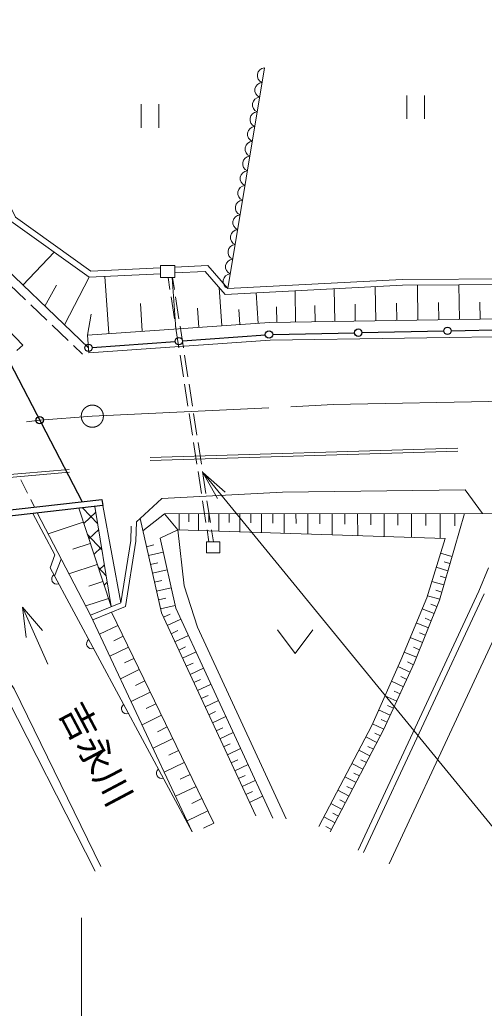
# Model space of a CAD drawing. Units: millimetres, scale not verified. Extents: x 40000 to 680000, y 20000 to 380000.
# Drawn here: x 166844 to 198384, y 265166 to 332264 of the extents above; entities that cross this region are included whole.
import ezdxf
from ezdxf.enums import TextEntityAlignment as Align

# ---------------------------------------------------------------- set-up
doc = ezdxf.new("R2010")
doc.units = ezdxf.units.MM
doc.header["$LTSCALE"] = 1000
doc.header["$PDMODE"] = 32
doc.header["$PDSIZE"] = 500
doc.linetypes.add('CHAIN', pattern=[18.5, 12, -1.5, 3.5, -1.5])
for name, color, linetype, lineweight in [('M-BMK', 2, 'CHAIN', 13), ('M-BMK-HTXT', 7, 'Continuous', 13), ('M-STR-HTXT', 7, 'Continuous', 13), ('M-STR-STR1', 1, 'Continuous', 25), ('M-STR-STRC', 7, 'Continuous', 25), ('M-WORK', 1, 'Continuous', 13)]:
    doc.layers.add(name, color=color, linetype=linetype, lineweight=lineweight)
doc.layers.add('M-OTRS', color=6, linetype='Continuous')
doc.styles.add('ＭＳ ゴシック', font='')
doc.styles.get('ＭＳ ゴシック').set_extended_font_data('MS Gothic')

# ---------------------------------------------------------------- blocks, each defined once
blk = doc.blocks.new('open_arrow')
at = {"color": 0, "linetype": 'Continuous', "lineweight": -2}
blk.add_lwpolyline([(7.5, 1.25), (0, 0), (7.5, -1.25)], dxfattribs=at)

msp = doc.modelspace()

# ---------------------------------------------------------------- hatches: boundary and pattern name
at = {"layer": 'M-WORK'}
h = msp.add_hatch(dxfattribs=at)
h.set_pattern_fill('USER', color=256, style=0, pattern_type=2)
h.set_pattern_definition([(313.303, (171679, 298533), (727.73, 685.86), []), (43.303, (171679, 298533), (-685.86, 727.73), [])])
h.paths.add_polyline_path([(170845, 299105), (173053, 292429), (171949, 299231)])

# ---------------------------------------------------------------- linework, layer by layer
at = {"layer": 'M-BMK'}
for p, q in [((171771, 305354), (188127, 306137)), ((188127, 306137), (206598, 306506)), ((168199, 305080), (171771, 305354)), ((153891, 303354), (168199, 305080))]:
    msp.add_line(p, q, dxfattribs=at)
msp.add_circle((171771, 305354), 750, dxfattribs=at)
at = {"layer": 'M-OTRS'}
msp.add_point((168199, 305080), dxfattribs=at)
at = {"layer": 'M-STR-HTXT'}
msp.add_line((171041, 271297), (171041, 262104), dxfattribs=at)
msp.add_lwpolyline([(179264, 301527), (202142, 273576), (222842, 273576)], dxfattribs=at)
at = {"layer": 'M-STR-STR1'}
msp.add_line((166145, 309044), (171079, 299547), dxfattribs=at)
msp.add_lwpolyline([(156950, 297947), (172414, 299698), (172477, 299291), (157247, 297556)], close=True, dxfattribs=at)
at = {"layer": 'M-STR-STRC'}
for p, q in [((177890, 310466), (183520, 310881)), ((184019, 310905), (189578, 311020)), ((190078, 311030), (195637, 311145)), ((196137, 311155), (201696, 311270)), ((171762, 310013), (177391, 310429))]:
    msp.add_line(p, q, dxfattribs=at)
for centre in [(195887, 311150), (177641, 310447), (183769, 310900), (189828, 311025), (171513, 309995)]:
    msp.add_circle(centre, 250, dxfattribs=at)
at = {"layer": 'M-WORK'}
for p, q in [((183457, 329006), (180971, 314017)), ((193129, 327129), (193129, 325529)), ((194329, 325529), (194329, 327129)), ((175081, 326535), (175081, 324935)), ((176281, 324935), (176281, 326535)), ((167049, 314254), (169184, 316491)), ((176401, 315591), (177381, 315591)), ((176401, 314768), (176401, 315591)), ((177381, 315591), (177381, 314768)), ((169881, 311552), (171556, 314790)), ((172890, 310962), (172624, 314841)), ((177381, 314768), (176401, 314768)), ((177045, 313947), (176918, 314768)), ((177435, 311273), (177195, 314768)), ((177349, 313947), (177222, 314768)), ((167232, 313249), (166147, 314285)), ((168538, 312833), (169340, 314240)), ((180557, 311488), (180378, 314089)), ((191023, 311822), (190987, 314145)), ((193881, 311866), (193844, 314248)), ((196705, 311910), (196668, 314263)), ((177350, 311970), (177121, 313453)), ((177653, 311970), (177425, 313453)), ((183029, 311657), (182888, 313717)), ((185571, 311737), (185539, 313857)), ((188235, 311778), (188200, 313998)), ((168679, 311869), (167594, 312904)), ((175162, 311118), (175032, 313011)), ((178996, 311380), (178907, 312681)), ((184299, 311718), (184283, 312778)), ((186903, 311758), (186886, 312868)), ((189629, 311800), (189611, 312962)), ((192452, 311844), (192434, 313035)), ((195293, 311888), (195275, 313064)), ((198099, 311931), (198081, 313093)), ((171453, 310863), (171685, 312270)), ((181793, 311572), (181722, 312602)), ((170126, 310488), (169041, 311523)), ((177655, 309993), (177426, 311476)), ((177958, 309993), (177730, 311476)), ((171453, 310863), (171535, 309666)), ((171098, 309561), (170488, 310143)), ((177959, 308017), (177731, 309499)), ((178263, 308017), (178034, 309499)), ((178264, 306040), (178036, 307523)), ((178568, 306040), (178339, 307523)), ((178569, 304063), (178340, 305546)), ((178872, 304063), (178644, 305546)), ((178874, 302087), (178645, 303569)), ((179177, 302087), (178949, 303569)), ((175693, 302541), (196591, 303175)), ((175699, 302341), (196597, 302975)), ((156007, 300548), (170205, 301744)), ((156024, 300348), (170221, 301545)), ((179178, 300110), (178950, 301593)), ((179482, 300110), (179253, 301593)), ((166914, 301030), (167366, 300138)), ((167592, 299692), (167850, 299181)), ((172477, 299291), (173705, 292695)), ((179483, 298134), (179255, 299616)), ((179787, 298134), (179558, 299616)), ((177673, 298730), (177674, 297632)), ((178332, 298730), (178333, 298181)), ((178991, 298731), (178992, 297589)), ((179676, 298731), (179676, 298161)), ((180361, 298732), (180362, 297545)), ((181073, 298732), (181073, 298139)), ((181784, 298733), (181785, 297500)), ((182524, 298733), (182525, 298116)), ((183264, 298733), (183265, 297452)), ((184033, 298734), (184033, 298093)), ((184802, 298734), (184803, 297402)), ((185601, 298735), (185602, 298069)), ((186400, 298735), (186401, 297351)), ((187231, 298736), (187231, 298044)), ((188062, 298736), (188063, 297297)), ((188925, 298737), (188925, 298017)), ((189788, 298737), (189789, 297242)), ((190686, 298738), (190686, 297990)), ((191583, 298738), (191584, 297184)), ((192516, 298739), (192516, 297962)), ((193448, 298740), (193449, 297124)), ((194418, 298740), (194418, 297932)), ((195387, 298741), (195388, 297062)), ((196395, 298741), (196395, 297902)), ((171159, 298156), (168769, 297365)), ((175013, 298406), (174760, 298174)), ((179686, 296818), (179559, 297639)), ((179990, 296818), (179863, 297639)), ((171633, 296722), (170438, 296327)), ((175445, 296497), (175947, 296611)), ((179524, 296818), (180421, 296818)), ((179524, 296068), (179524, 296818)), ((180421, 296818), (180421, 296068)), ((175581, 295895), (176586, 296122)), ((180421, 296068), (179524, 296068)), ((196193, 295829), (195420, 296052)), ((169201, 294499), (169662, 295657)), ((172107, 295288), (170186, 294652)), ((175718, 295292), (176220, 295406)), ((196055, 295349), (195668, 295460)), ((175854, 294689), (176859, 294916)), ((195917, 294868), (195123, 295097)), ((198678, 295050), (198018, 293474)), ((172489, 294135), (171528, 293818)), ((175990, 294086), (176493, 294200)), ((195640, 293907), (194825, 294142)), ((195778, 294388), (195381, 294502)), ((176127, 293483), (177132, 293710)), ((198018, 293474), (189829, 275895)), ((198380, 293305), (190192, 275726)), ((195499, 293419), (195092, 293536)), ((172870, 292983), (171326, 292472)), ((176263, 292879), (176766, 292993)), ((195359, 292930), (194523, 293170)), ((195171, 292443), (194767, 292605)), ((168748, 288527), (167024, 292397)), ((167024, 292397), (167289, 290326)), ((167024, 292397), (168386, 290814)), ((173065, 292056), (180028, 277717)), ((176400, 292276), (177406, 292503)), ((176604, 291701), (177068, 291916)), ((194977, 291959), (194169, 292281)), ((176863, 291144), (177790, 291575)), ((194591, 290989), (193767, 291317)), ((194784, 291474), (194380, 291635)), ((173502, 291156), (172260, 290553)), ((177120, 290589), (177583, 290804)), ((184343, 290854), (185543, 289254)), ((185543, 289254), (186743, 290854)), ((194393, 290495), (193982, 290659)), ((173864, 290411), (173243, 290109)), ((177378, 290034), (178303, 290464)), ((194196, 290001), (193358, 290335)), ((174226, 289665), (172964, 289053)), ((177635, 289481), (178096, 289696)), ((177892, 288929), (178814, 289357)), ((193795, 288995), (192942, 289336)), ((193996, 289498), (193577, 289665)), ((174594, 288908), (173963, 288602)), ((178148, 288377), (178608, 288591)), ((193586, 288485), (193169, 288678)), ((165123, 287894), (171960, 274466)), ((174961, 288151), (173680, 287529)), ((178404, 287826), (179323, 288253)), ((193355, 287985), (192526, 288367)), ((175335, 287383), (174694, 287072)), ((178660, 287277), (179117, 287490)), ((192896, 286990), (192081, 287366)), ((193126, 287488), (192711, 287679)), ((175708, 286614), (174407, 285982)), ((178915, 286728), (179830, 287153)), ((192671, 286501), (192263, 286689)), ((179169, 286180), (179626, 286392)), ((179424, 285633), (180336, 286057)), ((192445, 286012), (191644, 286382)), ((176087, 285833), (175436, 285517)), ((179677, 285087), (180132, 285298)), ((192002, 285051), (191214, 285414)), ((192224, 285532), (191823, 285716)), ((176466, 285053), (175145, 284411)), ((179931, 284541), (180840, 284964)), ((191784, 284578), (191390, 284760)), ((176851, 284260), (176190, 283939)), ((180184, 283997), (180637, 284208)), ((180436, 283454), (181343, 283875)), ((191566, 284105), (190791, 284462)), ((191331, 283650), (190953, 283848)), ((177236, 283467), (175894, 282816)), ((191094, 283196), (190341, 283589)), ((177627, 282662), (176956, 282336)), ((180688, 282911), (181140, 283121)), ((180940, 282369), (181844, 282789)), ((190623, 282293), (189868, 282686)), ((190858, 282744), (190482, 282941)), ((178018, 281857), (176655, 281195)), ((181191, 281829), (181641, 282038)), ((190386, 281840), (190009, 282037)), ((181442, 281289), (182343, 281707)), ((190150, 281387), (189394, 281782)), ((178415, 281039), (177733, 280709)), ((181692, 280750), (182141, 280959)), ((181943, 280212), (182840, 280629)), ((189677, 280481), (188920, 280876)), ((189913, 280934), (189536, 281131)), ((178812, 280222), (177428, 279550)), ((182192, 279675), (182639, 279883)), ((189202, 279572), (188444, 279968)), ((189440, 280026), (189061, 280224)), ((179215, 279392), (178523, 279056)), ((182441, 279138), (183336, 279554)), ((188965, 279117), (188586, 279315)), ((179618, 278562), (178213, 277879)), ((188727, 278662), (187967, 279059)), ((188251, 277750), (187490, 278148)), ((188489, 278206), (188109, 278404)), ((180027, 277719), (179325, 277378)), ((188013, 277294), (187632, 277492))]:
    msp.add_line(p, q, dxfattribs=at)
for points in [[(166645, 309807), (167055, 310170), (160488, 317019), (158752, 320256), (157830, 322836), (157376, 325119), (157048, 328637), (157017, 332264)], [(176401, 315019), (171556, 314790), (166248, 318597), (163678, 323689)], [(176382, 315418), (171676, 315196), (166561, 318865), (164035, 323869)], [(171513, 309995), (164217, 316956), (163045, 319278)], [(200491, 314683), (192820, 314643), (180971, 314017), (179617, 315579), (177363, 315476)], [(200493, 314283), (192831, 314243), (180796, 313607), (179441, 315170), (177381, 315077)], [(171453, 310863), (183798, 311710), (202395, 311998)], [(171535, 309666), (183849, 310510), (202089, 310793)], [(198276, 298742), (200649, 298717), (200920, 299363), (213119, 299630), (240209, 298927), (239056, 300103), (201543, 300851), (200920, 299363)], [(182863, 278232), (176460, 292011), (175013, 298406), (176499, 299767), (184681, 300189), (197088, 300353), (198276, 298742), (176673, 298729), (175204, 297563)], [(167734, 298751), (169227, 295934), (168899, 295059), (178559, 277142)], [(168027, 298784), (171648, 291856), (178559, 277142)], [(170845, 299105), (173053, 292429), (171949, 299231)], [(176673, 298729), (177580, 297635), (176369, 297080), (177447, 292319), (184021, 278070)], [(187932, 277138), (191544, 284057), (193631, 288583), (195343, 292876), (197032, 298742)], [(171797, 291539), (174020, 292445), (174732, 296875), (174760, 298174)], [(172347, 274783), (166472, 286850), (162332, 292854), (160160, 297888)], [(171648, 291856), (173705, 292695), (174383, 296906), (174404, 297886)], [(184935, 278023), (178913, 291023), (177999, 293837), (177580, 297635), (195730, 297050), (194475, 293016), (192716, 288795), (190746, 284362), (187158, 277513)], [(191924, 274971), (201669, 295869), (207017, 296467), (213174, 296854), (222051, 296753), (235811, 296487), (236984, 293250), (239298, 293782), (241362, 291046), (240779, 268746)]]:
    msp.add_lwpolyline(points, dxfattribs=at)
for centre, radius, start, end in [((183493, 328486), 521, 93.97933, 247.18266), ((183328, 327487), 521, 93.97933, 247.18266), ((183162, 326488), 521, 93.97933, 247.18266), ((182996, 325489), 521, 93.97933, 247.18266), ((182830, 324489), 521, 93.97933, 247.18266), ((182664, 323490), 521, 93.97933, 247.18266), ((182499, 322491), 521, 93.97933, 247.18266), ((182333, 321491), 521, 93.97933, 247.18266), ((182167, 320492), 521, 93.97933, 247.18266), ((182001, 319493), 521, 93.97933, 247.18266), ((181836, 318494), 521, 93.97933, 247.18266), ((181670, 317494), 521, 93.97933, 247.18266), ((181504, 316495), 521, 93.97933, 247.18266), ((181338, 315496), 521, 93.97933, 247.18266), ((181173, 314496), 521, 93.97933, 247.18266), ((169363, 294312), 354, 127.13026, 289.53544), ((171736, 289911), 354, 127.13026, 289.53544), ((174109, 285510), 354, 127.13026, 289.53544), ((176481, 281109), 354, 127.13026, 289.53544)]:
    msp.add_arc(centre, radius, start, end, dxfattribs=at)

# ---------------------------------------------------------------- block references
at = {"layer": 'M-STR-HTXT', "xscale": 267, "yscale": 267, "rotation": 309.3}
msp.add_blockref('open_arrow', (179264, 301527), dxfattribs=at)

# ---------------------------------------------------------------- texts
at = {"layer": 'M-BMK-HTXT', "style": 'ＭＳ ゴシック'}
msp.add_text('吉永川', height=1833, rotation=297.932, dxfattribs=at).set_placement((172039, 282421), align=Align.MIDDLE_CENTER)

doc.saveas('drawing.dxf')
